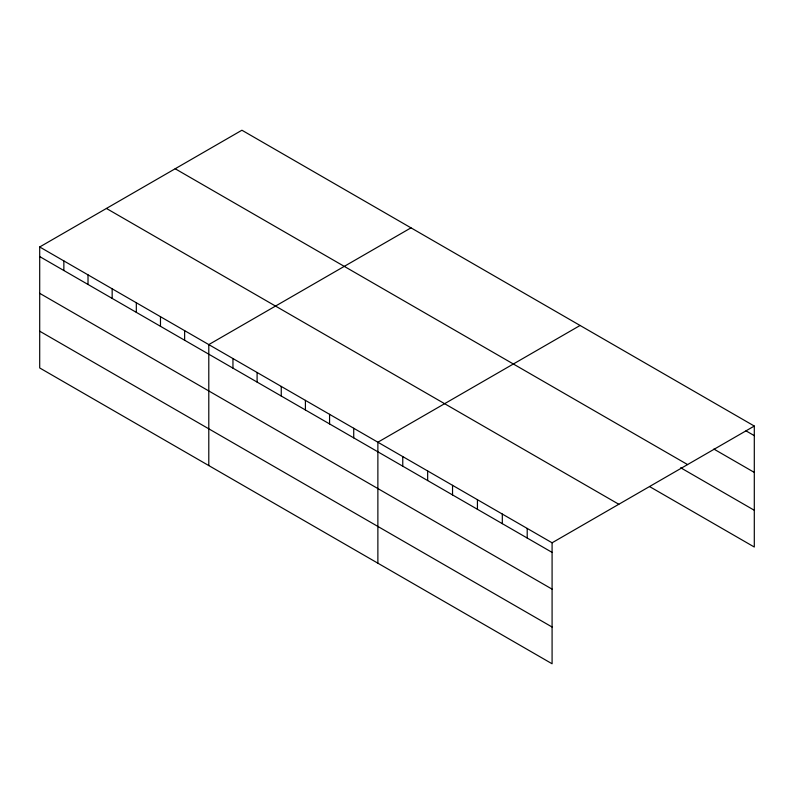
<?xml version="1.0" encoding="UTF-8"?>
<svg xmlns="http://www.w3.org/2000/svg" width="794" height="794" viewBox="0 0 794 794"><rect width="100%" height="100%" fill="white"/><g stroke="black" fill="none" stroke-linecap="round" stroke-linejoin="round"><path stroke-width="1.19" d="M552.088 589.148L552.088 542.798L39.7 246.974L39.7 367.95L552.088 663.774L552.088 589.148L39.7 293.323M649.561 486.563L754.3 547.026L754.3 426.05L241.912 130.226L39.7 246.974M410.994 227.848L208.792 344.596L208.792 465.572M580.086 325.471L377.875 442.218L377.875 563.194M552.088 542.798L754.3 426.05M746.003 430.864L754.3 435.648M713.856 449.057L754.3 472.41M175.176 168.755L687.574 464.579M680.676 467.765L754.3 510.274M106.426 208.445L618.824 504.269M39.7 256.571L552.088 552.396M39.7 331.197L552.088 627.022M527.206 528.427L527.206 538.024M502.314 514.055L502.314 523.663M477.432 499.694L477.432 509.291M452.54 485.323L452.54 494.92M427.658 470.951L427.658 480.549M402.766 456.58L402.766 466.187M353.727 428.274L353.727 437.871M329.57 414.319L329.57 423.927M305.412 400.375L305.412 409.972M281.255 386.43L281.255 396.027M257.097 372.485L257.097 382.083M232.95 358.541L232.95 368.138M184.635 330.641L184.635 340.249M160.477 316.697L160.477 326.304M136.32 302.752L136.32 312.35M112.162 288.808L112.162 298.405M88.015 274.863L88.015 284.46M63.857 260.918L63.857 270.516"/></g></svg>
